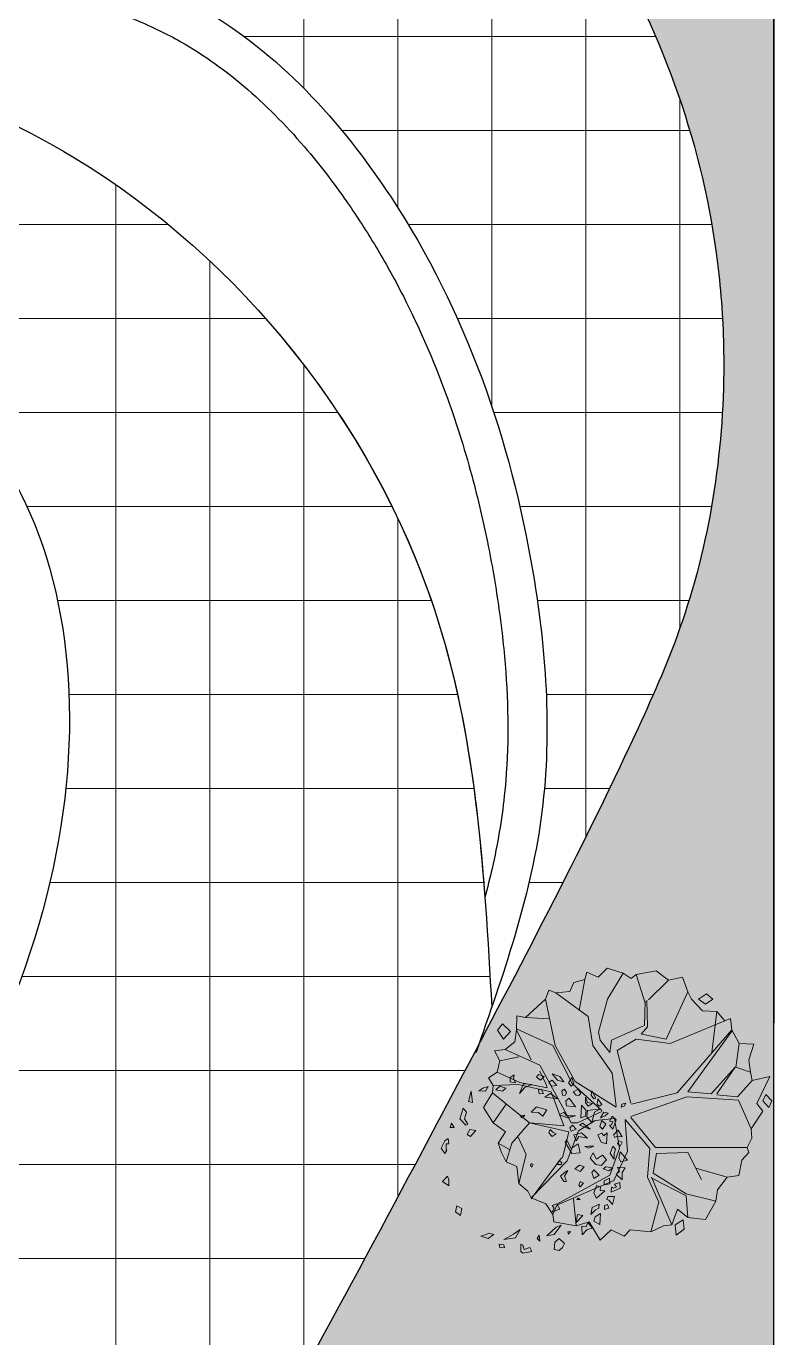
# Model space of a CAD drawing. Header units: inches. Extents: x -12 to 20935469, y -1604 to 24729220.
# Drawn here: x 20918584.3 to 20918679.7, y 24710458.7 to 24710626.2 of the extents above; entities that cross this region are included whole.
import ezdxf

# ---------------------------------------------------------------- set-up
doc = ezdxf.new("R2010")
doc.units = ezdxf.units.IN
doc.header["$LTSCALE"] = 0.03
doc.header["$MEASUREMENT"] = 0
doc.linetypes.add('ACAD_ISO08W100', pattern=[36, 24, -3, 6, -3])
for name, color, linetype, lineweight in [('green_.25', 82, 'Continuous', 0), ('Grid Line', 252, 'Continuous', 18), ('Hatch', 253, 'Continuous', 15), ('hatch-1', 253, 'Continuous', 5), ('ILLUSTR-TREE', 74, 'Continuous', 0), ('Main Wall', 7, 'Continuous', 30), ('wind.', 150, 'Continuous', 20)]:
    doc.layers.add(name, color=color, linetype=linetype, lineweight=lineweight)
doc.styles.add('ATTR', font='romans.shx', dxfattribs={"width": 0.8, "height": 0.7})

# ---------------------------------------------------------------- blocks, each defined once
blk = doc.blocks.new('fff')
at = {"layer": 'Grid Line', "color": 252, "linetype": 'ACAD_ISO08W100', "lineweight": 9, "ltscale": 80, "true_color": 0x939598}
blk.add_line((20832773.78, 24723521.1), (20832773.78, 24724698.78), dxfattribs=at)
blk = doc.blocks.new('GRN1')
at = {"layer": 'ILLUSTR-TREE', "true_color": 0x30441d}
h = blk.add_hatch(color=89, dxfattribs=at)
h.paths.add_polyline_path([(0.2571, -0.0526), (0.2603, -0.0695), (0.2735, -0.0695), (0.2817, -0.0569), (0.2702, -0.059)])
h.paths.add_polyline_path([(0.2406, -0.0821), (0.2308, -0.0927), (0.2357, -0.1137), (0.2472, -0.1011)])
h.paths.add_polyline_path([(0.1897, 0.2148), (0.1848, 0.2064), (0.1914, 0.2), (0.2078, 0.2021)])
h.paths.add_polyline_path([(0.193, 0.1853), (0.1848, 0.1727), (0.1963, 0.1642), (0.2127, 0.1642), (0.1963, 0.1706)])
h.paths.add_polyline_path([(0.1864, 0.1053), (0.2012, 0.1032), (0.2094, 0.1137), (0.1831, 0.1327)])
h.paths.add_polyline_path([(0.2603, 0.0969), (0.2653, 0.0779), (0.285, 0.0611), (0.2768, 0.0842)])
h.paths.add_polyline_path([(0.2078, 0.08), (0.2242, 0.0547), (0.2127, 0.0379), (0.2111, 0.0547)])
h.paths.add_polyline_path([(0.2521, -0.0021), (0.2538, -0.0274), (0.2242, -0.04), (0.2423, -0.0232)])
h.paths.add_polyline_path([(0.2653, 0.0253), (0.2751, 0.0126), (0.2833, 0.019), (0.2768, 0.0358)])
h.paths.add_polyline_path([(0.2373, 0.0274), (0.2357, 0.019), (0.2226, 0.0211), (0.2242, 0.0337)])
h.paths.add_polyline_path([(0.2488, 0.0758), (0.2472, 0.059), (0.2587, 0.0505), (0.2653, 0.0611)])
h.paths.add_polyline_path([(0.2094, 0.1958), (0.2078, 0.1895), (0.2193, 0.1811), (0.2324, 0.1832)])
h.paths.add_polyline_path([(0.2291, 0.1263), (0.2193, 0.1348), (0.2176, 0.1432), (0.2242, 0.1495), (0.2373, 0.1411)])
h.paths.add_polyline_path([(0.2373, 0.099), (0.2275, 0.1053), (0.2176, 0.1011), (0.2193, 0.0927), (0.2324, 0.0905)])
h.paths.add_polyline_path([(0.2538, 0.1284), (0.2472, 0.12), (0.2571, 0.1116), (0.2735, 0.1221)])
h.paths.add_polyline_path([(0.1963, -0.1853), (0.1996, -0.1979), (0.2308, -0.1895)])
h.paths.add_polyline_path([(0.2456, -0.1369), (0.2308, -0.1453), (0.2324, -0.1663), (0.2406, -0.1537)])
h.paths.add_polyline_path([(0.0402, 0.1474), (0.0386, 0.1221), (0.0731, 0.1011), (0.0813, 0.1053), (0.0534, 0.12), (0.0682, 0.1411)])
h.paths.add_polyline_path([(0.0731, 0.278), (0.0616, 0.2716), (0.0698, 0.2632), (0.078, 0.2674)])
h.paths.add_polyline_path([(-0.2275, -0.0884), (-0.2226, -0.0526), (-0.1963, -0.0379), (-0.2111, -0.059)])
h.paths.add_polyline_path([(0.0205, 0.2527), (0.0386, 0.24), (0.0616, 0.2485), (0.0517, 0.2569), (0.0386, 0.2527)])
h.paths.add_polyline_path([(-0.2406, 0.099), (-0.2242, 0.0821), (-0.2357, 0.0695), (-0.2587, 0.0674), (-0.262, 0.0821), (-0.2521, 0.0927)])
h.paths.add_polyline_path([(-0.2324, 0.0232), (-0.2242, 0.0147), (-0.2143, 0.0211)])
h.paths.add_polyline_path([(-0.1307, 0.2358), (-0.1344, 0.2232), (-0.1226, 0.2231), (-0.1198, 0.2319)])
h.paths.add_polyline_path([(-0.1039, 0.2299), (-0.106, 0.2367), (-0.1191, 0.2474), (-0.0951, 0.2536), (-0.0951, 0.2327)])
h.paths.add_polyline_path([(-0.0555, 0.2396), (-0.0585, 0.2217), (-0.0467, 0.2215), (-0.0384, 0.2388)])
h.paths.add_polyline_path([(-0.0771, 0.224), (-0.1, 0.1981), (-0.0846, 0.1897), (-0.0609, 0.1985), (-0.0663, 0.2109), (-0.0766, 0.2096)])
h.paths.add_polyline_path([(-0.216, 0.0442), (-0.2127, 0.0674), (-0.1831, 0.0884), (-0.1897, 0.0737)])
h.paths.add_polyline_path([(-0.1421, 0.0611), (-0.1339, 0.0842), (-0.1174, 0.0758), (-0.1224, 0.0611), (-0.1306, 0.0674)])
h.paths.add_polyline_path([(-0.1812, 0.2081), (-0.1707, 0.1899), (-0.1581, 0.1935), (-0.1472, 0.2104)])
h.paths.add_polyline_path([(-0.2132, 0.1534), (-0.187, 0.1527), (-0.1886, 0.166), (-0.1749, 0.1708), (-0.1924, 0.186), (-0.1969, 0.1696)])
h.paths.add_polyline_path([(-0.15, 0.1808), (-0.1283, 0.1846), (-0.118, 0.2068), (-0.1309, 0.2058), (-0.1372, 0.1936)])
h.paths.add_polyline_path([(-0.1536, 0.1558), (-0.1749, 0.1348), (-0.1503, 0.139)])
h.paths.add_polyline_path([(-0.1043, 0.1474), (-0.1043, 0.1369), (-0.0994, 0.1411)])
h.paths.add_polyline_path([(-0.2028, 0.1179), (-0.2111, 0.1116), (-0.2045, 0.1095)])
h.paths.add_polyline_path([(-0.0205, 0.099), (-0.032, 0.0863), (-0.0485, 0.0969), (-0.0485, 0.1053), (-0.032, 0.099), (-0.014, 0.1095)])
h.paths.add_polyline_path([(0.0189, 0.2295), (0.0008, 0.2127), (0.0041, 0.1958), (0.0238, 0.179), (0.0402, 0.1874), (0.0205, 0.1979), (0.0337, 0.2169)])
h.paths.add_polyline_path([(-0.0287, 0.2064), (-0.0386, 0.1895), (-0.0205, 0.1832), (-0.0123, 0.1895)])
h.paths.add_polyline_path([(-0.0534, 0.1579), (-0.0649, 0.1474), (-0.06, 0.1432), (-0.0485, 0.1474)])
h.paths.add_polyline_path([(0.0178, 0.294), (0.0123, 0.2737), (0.0238, 0.2674), (0.0435, 0.2716)])
h.paths.add_polyline_path([(-0.0435, 0.278), (-0.0255, 0.259), (-0.0172, 0.2695), (-0.0041, 0.2632), (-0.0057, 0.2864), (-0.0205, 0.278)])
h.paths.add_polyline_path([(-0.0808, 0.244), (-0.0685, 0.2712), (-0.0515, 0.2704), (-0.056, 0.254), (-0.0646, 0.2603), (-0.0686, 0.2503), (-0.0653, 0.2447)])
h.paths.add_polyline_path([(0.0041, 0.0021), (-0.0041, -0.0021), (0.0008, -0.0063), (0.0074, -0.0042)])
h.paths.add_polyline_path([(0.0041, 0.0884), (0.0107, 0.0905), (0.0156, 0.0821), (0.0041, 0.0779)])
h.paths.add_polyline_path([(-0.0025, 0.16), (-0.0172, 0.1474), (-0.009, 0.1306), (0.0025, 0.1453)])
h.paths.add_polyline_path([(-0.0057, 0.2485), (-0.0156, 0.2358), (-0.009, 0.219), (-0.0025, 0.2274)])
h.paths.add_polyline_path([(0.0616, 0.1895), (0.055, 0.1748), (0.06, 0.1621), (0.0616, 0.1748)])
h.paths.add_polyline_path([(0.1634, 0.2337), (0.1552, 0.2253), (0.1486, 0.2106), (0.1667, 0.2211)])
h.paths.add_polyline_path([(0.1552, 0.1327), (0.1486, 0.1095), (0.1585, 0.0821), (0.1667, 0.0969), (0.1552, 0.1053)])
h.paths.add_polyline_path([(0.0994, 0.0737), (0.0912, 0.0611), (0.1027, 0.0505), (0.1125, 0.0547), (0.1043, 0.0632)])
h.paths.add_polyline_path([(0.1569, -0.0232), (0.1486, -0.0316), (0.1552, -0.0379)])
h.paths.add_polyline_path([(0.1536, 0.0316), (0.1651, 0.019), (0.1667, -0.0042), (0.1831, 0.0126), (0.1733, 0.0442)])
h.paths.add_polyline_path([(0.1027, 0.2316), (0.0682, 0.2295), (0.0731, 0.2127), (0.0961, 0.2021), (0.101, 0.2148), (0.0928, 0.2211)])
h.paths.add_polyline_path([(0.1289, 0.2274), (0.1142, 0.2169), (0.1224, 0.2085), (0.1404, 0.2148)])
h.paths.add_polyline_path([(0.0862, 0.1706), (0.0912, 0.1432), (0.078, 0.1348), (0.0961, 0.1284), (0.1027, 0.1516)])
h.paths.add_polyline_path([(0.1339, 0.1832), (0.1667, 0.1916), (0.1766, 0.2106), (0.1716, 0.1706), (0.1519, 0.1685)])
h.paths.add_polyline_path([(0.1257, 0.1453), (0.1142, 0.179), (0.1322, 0.1558)])
h.paths.add_polyline_path([(0.1536, 0.1642), (0.1486, 0.1495), (0.1881, 0.1516), (0.1716, 0.1663)])
h.paths.add_polyline_path([(0.1142, 0.1348), (0.1076, 0.12), (0.1174, 0.1158), (0.1257, 0.1242)])
h.paths.add_polyline_path([(0.0879, 0.2548), (0.0912, 0.2611), (0.0895, 0.278), (0.1109, 0.2653), (0.0961, 0.2506)])
h.paths.add_polyline_path([(0.1142, 0.2485), (0.1421, 0.259), (0.1536, 0.2464), (0.1388, 0.2379), (0.1371, 0.2485), (0.1273, 0.2443), (0.1257, 0.2379)])
h.paths.add_polyline_path([(-0.2521, -0.0084), (-0.2653, -0.0021), (-0.2702, -0.0295), (-0.2653, -0.0358), (-0.2423, -0.0358), (-0.2456, -0.0295), (-0.2587, -0.0253)])
h.paths.add_polyline_path([(-0.2538, -0.0863), (-0.2439, -0.0884), (-0.2423, -0.1032), (-0.2521, -0.1011)])
h.paths.add_polyline_path([(0.055, -0.2822), (0.0386, -0.2716), (0.0485, -0.2653), (0.0517, -0.2674), (0.0682, -0.2674), (0.0682, -0.259), (0.0846, -0.2611), (0.078, -0.2716)])
h.paths.add_polyline_path([(-0.1322, -0.219), (-0.1536, -0.2232), (-0.1421, -0.2379), (-0.124, -0.2337)])
h.paths.add_polyline_path([(-0.2176, -0.16), (-0.2242, -0.1369), (-0.2127, -0.12), (-0.2078, -0.1348), (-0.2127, -0.1432)])
h.paths.add_polyline_path([(-0.0485, -0.278), (-0.0616, -0.259), (-0.0435, -0.259), (-0.032, -0.2632)])
h.paths.add_polyline_path([(0.1289, -0.2), (0.1257, -0.2064), (0.1454, -0.2253), (0.1782, -0.2148), (0.1667, -0.2043), (0.1454, -0.2106)])
h.paths.add_polyline_path([(0.1191, -0.2548), (0.1322, -0.2506), (0.1191, -0.2422)])
h.paths.add_polyline_path([(0.1092, -0.1748), (0.0912, -0.1916), (0.0977, -0.2021), (0.1125, -0.1937)])
at = {"layer": 'ILLUSTR-TREE', "color": 89, "true_color": 0x30441d}
for p, q in [((-0.0057, 0.2864), (-0.0205, 0.278)), ((-0.0041, 0.2632), (-0.0057, 0.2864)), ((0.0178, 0.294), (0.0123, 0.2737)), ((0.0435, 0.2716), (0.0178, 0.294)), ((-0.1191, 0.2474), (-0.0951, 0.2536)), ((-0.106, 0.2367), (-0.1191, 0.2474)), ((-0.0951, 0.2536), (-0.0951, 0.2327)), ((-0.0808, 0.244), (-0.0685, 0.2712)), ((-0.0653, 0.2447), (-0.0808, 0.244)), ((-0.0646, 0.2603), (-0.0686, 0.2503)), ((-0.0686, 0.2503), (-0.0653, 0.2447)), ((-0.0685, 0.2712), (-0.0515, 0.2704)), ((-0.056, 0.254), (-0.0646, 0.2603)), ((-0.0515, 0.2704), (-0.056, 0.254)), ((-0.0205, 0.278), (-0.0435, 0.278)), ((-0.0435, 0.278), (-0.0255, 0.259)), ((-0.0255, 0.259), (-0.0172, 0.2695)), ((-0.0172, 0.2695), (-0.0041, 0.2632)), ((-0.0057, 0.2485), (-0.0156, 0.2358)), ((-0.0025, 0.2274), (-0.0057, 0.2485)), ((0.0123, 0.2737), (0.0238, 0.2674)), ((0.0386, 0.2527), (0.0205, 0.2527)), ((0.0205, 0.2527), (0.0386, 0.24)), ((0.0238, 0.2674), (0.0435, 0.2716)), ((0.0517, 0.2569), (0.0386, 0.2527)), ((0.0386, 0.24), (0.0616, 0.2485)), ((0.0616, 0.2485), (0.0517, 0.2569)), ((0.0731, 0.278), (0.0616, 0.2716)), ((0.0616, 0.2716), (0.0698, 0.2632)), ((0.0698, 0.2632), (0.078, 0.2674)), ((0.078, 0.2674), (0.0731, 0.278)), ((0.0879, 0.2548), (0.0912, 0.2611)), ((0.0961, 0.2506), (0.0879, 0.2548)), ((0.0895, 0.278), (0.1109, 0.2653)), ((0.0912, 0.2611), (0.0895, 0.278)), ((0.1109, 0.2653), (0.0961, 0.2506)), ((0.1142, 0.2485), (0.1421, 0.259)), ((0.1257, 0.2379), (0.1142, 0.2485)), ((0.1273, 0.2443), (0.1257, 0.2379)), ((0.1371, 0.2485), (0.1273, 0.2443)), ((0.1388, 0.2379), (0.1371, 0.2485)), ((0.1536, 0.2464), (0.1388, 0.2379)), ((0.1421, 0.259), (0.1536, 0.2464)), ((-0.1472, 0.2104), (-0.1812, 0.2081)), ((-0.1812, 0.2081), (-0.1707, 0.1899)), ((-0.1581, 0.1935), (-0.1472, 0.2104)), ((-0.1309, 0.2058), (-0.1372, 0.1936)), ((-0.1307, 0.2358), (-0.1344, 0.2232)), ((-0.1344, 0.2232), (-0.1226, 0.2231)), ((-0.118, 0.2068), (-0.1309, 0.2058)), ((-0.1198, 0.2319), (-0.1307, 0.2358)), ((-0.1283, 0.1846), (-0.118, 0.2068)), ((-0.1226, 0.2231), (-0.1198, 0.2319)), ((-0.1039, 0.2299), (-0.106, 0.2367)), ((-0.0951, 0.2327), (-0.1039, 0.2299)), ((-0.0771, 0.224), (-0.1, 0.1981)), ((-0.0766, 0.2096), (-0.0771, 0.224)), ((-0.0663, 0.2109), (-0.0766, 0.2096)), ((-0.0609, 0.1985), (-0.0663, 0.2109)), ((-0.0555, 0.2396), (-0.0585, 0.2217)), ((-0.0585, 0.2217), (-0.0467, 0.2215)), ((-0.0384, 0.2388), (-0.0555, 0.2396)), ((-0.0467, 0.2215), (-0.0384, 0.2388)), ((-0.0287, 0.2064), (-0.0386, 0.1895)), ((-0.0123, 0.1895), (-0.0287, 0.2064)), ((-0.0156, 0.2358), (-0.009, 0.219)), ((-0.009, 0.219), (-0.0025, 0.2274)), ((0.0189, 0.2295), (0.0008, 0.2127)), ((0.0008, 0.2127), (0.0041, 0.1958)), ((0.0337, 0.2169), (0.0189, 0.2295)), ((0.0205, 0.1979), (0.0337, 0.2169)), ((0.1027, 0.2316), (0.0682, 0.2295)), ((0.0682, 0.2295), (0.0731, 0.2127)), ((0.0731, 0.2127), (0.0961, 0.2021)), ((0.0928, 0.2211), (0.1027, 0.2316)), ((0.101, 0.2148), (0.0928, 0.2211)), ((0.0961, 0.2021), (0.101, 0.2148)), ((0.1289, 0.2274), (0.1142, 0.2169)), ((0.1142, 0.2169), (0.1224, 0.2085)), ((0.1224, 0.2085), (0.1404, 0.2148)), ((0.1404, 0.2148), (0.1289, 0.2274)), ((0.1552, 0.2253), (0.1486, 0.2106)), ((0.1486, 0.2106), (0.1667, 0.2211)), ((0.1634, 0.2337), (0.1552, 0.2253)), ((0.1667, 0.2211), (0.1634, 0.2337)), ((0.1667, 0.1916), (0.1766, 0.2106)), ((0.1766, 0.2106), (0.1716, 0.1706)), ((0.1897, 0.2148), (0.1848, 0.2064)), ((0.1848, 0.2064), (0.1914, 0.2)), ((0.2078, 0.2021), (0.1897, 0.2148)), ((-0.1969, 0.1696), (-0.2132, 0.1534)), ((-0.1924, 0.186), (-0.1969, 0.1696)), ((-0.1749, 0.1708), (-0.1924, 0.186)), ((-0.1886, 0.166), (-0.1749, 0.1708)), ((-0.187, 0.1527), (-0.1886, 0.166)), ((-0.1707, 0.1899), (-0.1581, 0.1935)), ((-0.1372, 0.1936), (-0.15, 0.1808)), ((-0.15, 0.1808), (-0.1283, 0.1846)), ((-0.1, 0.1981), (-0.0846, 0.1897)), ((-0.0846, 0.1897), (-0.0609, 0.1985)), ((-0.0386, 0.1895), (-0.0205, 0.1832)), ((-0.0205, 0.1832), (-0.0123, 0.1895)), ((0.0041, 0.1958), (0.0238, 0.179)), ((0.0402, 0.1874), (0.0205, 0.1979)), ((0.0238, 0.179), (0.0402, 0.1874)), ((0.0616, 0.1895), (0.055, 0.1748)), ((0.055, 0.1748), (0.06, 0.1621)), ((0.06, 0.1621), (0.0616, 0.1748)), ((0.0616, 0.1748), (0.0616, 0.1895)), ((0.1027, 0.1516), (0.0862, 0.1706)), ((0.0862, 0.1706), (0.0912, 0.1432)), ((0.1142, 0.179), (0.1322, 0.1558)), ((0.1257, 0.1453), (0.1142, 0.179)), ((0.1339, 0.1832), (0.1667, 0.1916)), ((0.1519, 0.1685), (0.1339, 0.1832)), ((0.1536, 0.1642), (0.1486, 0.1495)), ((0.1716, 0.1706), (0.1519, 0.1685)), ((0.1716, 0.1663), (0.1536, 0.1642)), ((0.1881, 0.1516), (0.1716, 0.1663)), ((0.193, 0.1853), (0.1848, 0.1727)), ((0.1848, 0.1727), (0.1963, 0.1642)), ((0.1914, 0.2), (0.2078, 0.2021)), ((0.1963, 0.1706), (0.193, 0.1853)), ((0.2127, 0.1642), (0.1963, 0.1706)), ((0.1963, 0.1642), (0.2127, 0.1642)), ((0.2094, 0.1958), (0.2078, 0.1895)), ((0.2078, 0.1895), (0.2193, 0.1811)), ((0.2324, 0.1832), (0.2094, 0.1958)), ((0.2193, 0.1811), (0.2324, 0.1832)), ((-0.2132, 0.1534), (-0.187, 0.1527)), ((-0.1536, 0.1558), (-0.1749, 0.1348)), ((-0.1749, 0.1348), (-0.1503, 0.139)), ((-0.1503, 0.139), (-0.1536, 0.1558)), ((-0.0994, 0.1411), (-0.1043, 0.1474)), ((-0.1043, 0.1474), (-0.1043, 0.1369)), ((-0.1043, 0.1369), (-0.0994, 0.1411)), ((-0.0534, 0.1579), (-0.0649, 0.1474)), ((-0.0649, 0.1474), (-0.06, 0.1432)), ((-0.06, 0.1432), (-0.0485, 0.1474)), ((-0.0485, 0.1474), (-0.0534, 0.1579)), ((-0.0025, 0.16), (-0.0172, 0.1474)), ((-0.0172, 0.1474), (-0.009, 0.1306)), ((-0.009, 0.1306), (0.0025, 0.1453)), ((0.0025, 0.1453), (-0.0025, 0.16)), ((0.0402, 0.1474), (0.0386, 0.1221)), ((0.0386, 0.1221), (0.0731, 0.1011)), ((0.0682, 0.1411), (0.0402, 0.1474)), ((0.0534, 0.12), (0.0682, 0.1411)), ((0.0912, 0.1432), (0.078, 0.1348)), ((0.078, 0.1348), (0.0961, 0.1284)), ((0.0961, 0.1284), (0.1027, 0.1516)), ((0.1142, 0.1348), (0.1076, 0.12)), ((0.1257, 0.1242), (0.1142, 0.1348)), ((0.1174, 0.1158), (0.1257, 0.1242)), ((0.1322, 0.1558), (0.1257, 0.1453)), ((0.1486, 0.1495), (0.1881, 0.1516)), ((0.1552, 0.1327), (0.1486, 0.1095)), ((0.1552, 0.1053), (0.1552, 0.1327)), ((0.2094, 0.1137), (0.1831, 0.1327)), ((0.1831, 0.1327), (0.1864, 0.1053)), ((0.2176, 0.1432), (0.2242, 0.1495)), ((0.2193, 0.1348), (0.2176, 0.1432)), ((0.2291, 0.1263), (0.2193, 0.1348)), ((0.2242, 0.1495), (0.2373, 0.1411)), ((0.2373, 0.1411), (0.2291, 0.1263)), ((0.2538, 0.1284), (0.2472, 0.12)), ((0.2735, 0.1221), (0.2538, 0.1284)), ((0.2571, 0.1116), (0.2735, 0.1221)), ((-0.262, 0.0821), (-0.2521, 0.0927)), ((-0.2587, 0.0674), (-0.262, 0.0821)), ((-0.2521, 0.0927), (-0.2406, 0.099)), ((-0.2406, 0.099), (-0.2242, 0.0821)), ((-0.2242, 0.0821), (-0.2357, 0.0695)), ((-0.2127, 0.0674), (-0.1831, 0.0884)), ((-0.2028, 0.1179), (-0.2111, 0.1116)), ((-0.2111, 0.1116), (-0.2045, 0.1095)), ((-0.2045, 0.1095), (-0.2028, 0.1179)), ((-0.1831, 0.0884), (-0.1897, 0.0737)), ((-0.1421, 0.0611), (-0.1339, 0.0842)), ((-0.1339, 0.0842), (-0.1174, 0.0758)), ((-0.0485, 0.1053), (-0.032, 0.099)), ((-0.0485, 0.0969), (-0.0485, 0.1053)), ((-0.032, 0.0863), (-0.0485, 0.0969)), ((-0.032, 0.099), (-0.014, 0.1095)), ((-0.0205, 0.099), (-0.032, 0.0863)), ((-0.014, 0.1095), (-0.0205, 0.099)), ((0.0041, 0.0884), (0.0107, 0.0905)), ((0.0041, 0.0779), (0.0041, 0.0884)), ((0.0156, 0.0821), (0.0041, 0.0779)), ((0.0107, 0.0905), (0.0156, 0.0821)), ((0.0813, 0.1053), (0.0534, 0.12)), ((0.0731, 0.1011), (0.0813, 0.1053)), ((0.1076, 0.12), (0.1174, 0.1158)), ((0.1486, 0.1095), (0.1585, 0.0821)), ((0.1667, 0.0969), (0.1552, 0.1053)), ((0.1585, 0.0821), (0.1667, 0.0969)), ((0.1864, 0.1053), (0.2012, 0.1032)), ((0.2012, 0.1032), (0.2094, 0.1137)), ((0.2275, 0.1053), (0.2176, 0.1011)), ((0.2176, 0.1011), (0.2193, 0.0927)), ((0.2193, 0.0927), (0.2324, 0.0905)), ((0.2373, 0.099), (0.2275, 0.1053)), ((0.2324, 0.0905), (0.2373, 0.099)), ((0.2472, 0.12), (0.2571, 0.1116)), ((0.2768, 0.0842), (0.2603, 0.0969)), ((0.2603, 0.0969), (0.2653, 0.0779)), ((0.285, 0.0611), (0.2768, 0.0842)), ((-0.2357, 0.0695), (-0.2587, 0.0674)), ((-0.1897, 0.0737), (-0.216, 0.0442)), ((-0.216, 0.0442), (-0.2127, 0.0674)), ((-0.1306, 0.0674), (-0.1421, 0.0611)), ((-0.1224, 0.0611), (-0.1306, 0.0674)), ((-0.1174, 0.0758), (-0.1224, 0.0611)), ((0.0994, 0.0737), (0.0912, 0.0611)), ((0.0912, 0.0611), (0.1027, 0.0505)), ((0.1043, 0.0632), (0.0994, 0.0737)), ((0.1027, 0.0505), (0.1125, 0.0547)), ((0.1125, 0.0547), (0.1043, 0.0632)), ((0.1733, 0.0442), (0.1536, 0.0316)), ((0.1831, 0.0126), (0.1733, 0.0442)), ((0.2111, 0.0547), (0.2078, 0.08)), ((0.2078, 0.08), (0.2242, 0.0547)), ((0.2127, 0.0379), (0.2111, 0.0547)), ((0.2242, 0.0547), (0.2127, 0.0379)), ((0.2488, 0.0758), (0.2472, 0.059)), ((0.2472, 0.059), (0.2587, 0.0505)), ((0.2653, 0.0611), (0.2488, 0.0758)), ((0.2587, 0.0505), (0.2653, 0.0611)), ((0.2653, 0.0779), (0.285, 0.0611)), ((-0.2143, 0.0211), (-0.2324, 0.0232)), ((-0.2324, 0.0232), (-0.2242, 0.0147)), ((-0.2242, 0.0147), (-0.2143, 0.0211)), ((0.0041, 0.0021), (-0.0041, -0.0021)), ((0.0074, -0.0042), (0.0041, 0.0021)), ((0.1536, 0.0316), (0.1651, 0.019)), ((0.1651, 0.019), (0.1667, -0.0042)), ((0.1667, -0.0042), (0.1831, 0.0126)), ((0.2226, 0.0211), (0.2242, 0.0337)), ((0.2357, 0.019), (0.2226, 0.0211)), ((0.2242, 0.0337), (0.2373, 0.0274)), ((0.2373, 0.0274), (0.2357, 0.019)), ((0.2768, 0.0358), (0.2653, 0.0253)), ((0.2653, 0.0253), (0.2751, 0.0126)), ((0.2751, 0.0126), (0.2833, 0.019)), ((0.2833, 0.019), (0.2768, 0.0358)), ((-0.2653, -0.0021), (-0.2702, -0.0295)), ((-0.2702, -0.0295), (-0.2653, -0.0358)), ((-0.2521, -0.0084), (-0.2653, -0.0021)), ((-0.2653, -0.0358), (-0.2423, -0.0358)), ((-0.2587, -0.0253), (-0.2521, -0.0084)), ((-0.2456, -0.0295), (-0.2587, -0.0253)), ((-0.2423, -0.0358), (-0.2456, -0.0295)), ((-0.2226, -0.0526), (-0.1963, -0.0379)), ((-0.1963, -0.0379), (-0.2111, -0.059)), ((-0.0041, -0.0021), (0.0008, -0.0063)), ((0.0008, -0.0063), (0.0074, -0.0042)), ((0.1569, -0.0232), (0.1486, -0.0316)), ((0.1486, -0.0316), (0.1552, -0.0379)), ((0.1552, -0.0379), (0.1569, -0.0232)), ((0.2242, -0.04), (0.2423, -0.0232)), ((0.2538, -0.0274), (0.2242, -0.04)), ((0.2423, -0.0232), (0.2521, -0.0021)), ((0.2521, -0.0021), (0.2538, -0.0274)), ((-0.2275, -0.0884), (-0.2226, -0.0526)), ((-0.2111, -0.059), (-0.2275, -0.0884)), ((0.2702, -0.059), (0.2571, -0.0526)), ((0.2571, -0.0526), (0.2603, -0.0695)), ((0.2603, -0.0695), (0.2735, -0.0695)), ((0.2817, -0.0569), (0.2702, -0.059)), ((0.2735, -0.0695), (0.2817, -0.0569)), ((-0.2521, -0.1011), (-0.2538, -0.0863)), ((-0.2538, -0.0863), (-0.2439, -0.0884)), ((-0.2423, -0.1032), (-0.2521, -0.1011)), ((-0.2439, -0.0884), (-0.2423, -0.1032)), ((-0.2242, -0.1369), (-0.2127, -0.12)), ((-0.2127, -0.12), (-0.2078, -0.1348)), ((0.2406, -0.0821), (0.2308, -0.0927)), ((0.2308, -0.0927), (0.2357, -0.1137)), ((0.2357, -0.1137), (0.2472, -0.1011)), ((0.2472, -0.1011), (0.2406, -0.0821)), ((-0.2176, -0.16), (-0.2242, -0.1369)), ((-0.2127, -0.1432), (-0.2176, -0.16)), ((-0.2078, -0.1348), (-0.2127, -0.1432)), ((0.2456, -0.1369), (0.2308, -0.1453)), ((0.2308, -0.1453), (0.2324, -0.1663)), ((0.2324, -0.1663), (0.2406, -0.1537)), ((0.2406, -0.1537), (0.2456, -0.1369)), ((0.1092, -0.1748), (0.0912, -0.1916)), ((0.0912, -0.1916), (0.0977, -0.2021)), ((0.0977, -0.2021), (0.1125, -0.1937)), ((0.1125, -0.1937), (0.1092, -0.1748)), ((0.1289, -0.2), (0.1257, -0.2064)), ((0.1454, -0.2106), (0.1289, -0.2)), ((0.2308, -0.1895), (0.1963, -0.1853)), ((0.1963, -0.1853), (0.1996, -0.1979)), ((0.1996, -0.1979), (0.2308, -0.1895)), ((-0.1322, -0.219), (-0.1536, -0.2232)), ((-0.1536, -0.2232), (-0.1421, -0.2379)), ((-0.1421, -0.2379), (-0.124, -0.2337)), ((-0.124, -0.2337), (-0.1322, -0.219)), ((0.1191, -0.2422), (0.1191, -0.2548)), ((0.1322, -0.2506), (0.1191, -0.2422)), ((0.1257, -0.2064), (0.1454, -0.2253)), ((0.1667, -0.2043), (0.1454, -0.2106)), ((0.1454, -0.2253), (0.1782, -0.2148)), ((0.1782, -0.2148), (0.1667, -0.2043)), ((-0.0616, -0.259), (-0.0435, -0.259)), ((-0.0485, -0.278), (-0.0616, -0.259)), ((-0.032, -0.2632), (-0.0485, -0.278)), ((-0.0435, -0.259), (-0.032, -0.2632)), ((0.0386, -0.2716), (0.0485, -0.2653)), ((0.055, -0.2822), (0.0386, -0.2716)), ((0.0485, -0.2653), (0.0517, -0.2674)), ((0.0517, -0.2674), (0.0682, -0.2674)), ((0.078, -0.2716), (0.055, -0.2822)), ((0.0682, -0.259), (0.0846, -0.2611)), ((0.0682, -0.2674), (0.0682, -0.259)), ((0.0846, -0.2611), (0.078, -0.2716)), ((0.1191, -0.2548), (0.1322, -0.2506))]:
    blk.add_line(p, q, dxfattribs=at)
blk = doc.blocks.new('TREE_009')
at = {"layer": 'ILLUSTR-TREE'}
for p, q in [((-12174.22, 13910.26), (-12175.66, 13905.24)), ((-12166.65, 13906.74), (-12174.22, 13910.26)), ((-12160.46, 13912.91), (-12166.65, 13906.74)), ((-12149.34, 13909.54), (-12160.46, 13912.91)), ((-12126.77, 13911.14), (-12140.45, 13908.76)), ((-12118.31, 13904.71), (-12126.77, 13911.14)), ((-12183.16, 13903.21), (-12185.91, 13897.04)), ((-12175.66, 13905.24), (-12183.16, 13903.21)), ((-12179.51, 13884.08), (-12175.66, 13905.24)), ((-12149.34, 13909.54), (-12160.26, 13891.83)), ((-12143.96, 13905.85), (-12149.34, 13909.54)), ((-12140.45, 13908.76), (-12143.96, 13905.85)), ((-12140.45, 13908.76), (-12134.4, 13889.01)), ((-12132.06, 13891.31), (-12118.31, 13904.71)), ((-12108.88, 13906.74), (-12118.31, 13904.71)), ((-12105.24, 13896.77), (-12108.88, 13906.74)), ((-12200.35, 13897.92), (-12202.62, 13891.83)), ((-12195.47, 13896.07), (-12200.35, 13897.92)), ((-12185.91, 13897.04), (-12195.47, 13896.07)), ((-12195.47, 13896.07), (-12173.46, 13879.85)), ((-12120.09, 13864.33), (-12105.24, 13896.77)), ((-12102.7, 13891.75), (-12105.24, 13896.77)), ((-12097.95, 13891.83), (-12092.45, 13895.36)), ((-12092.45, 13895.36), (-12088.05, 13891.83)), ((-12202.62, 13891.83), (-12216.38, 13879.14)), ((-12196.02, 13860.09), (-12202.62, 13891.83)), ((-12160.26, 13891.83), (-12166.31, 13869.26)), ((-12134.95, 13873.5), (-12134.4, 13890.42)), ((-12133.3, 13891.13), (-12132.75, 13872.79)), ((-12095.13, 13883.81), (-12102.7, 13891.75)), ((-12093, 13888.31), (-12097.95, 13891.83)), ((-12085.43, 13883.37), (-12095.13, 13883.81)), ((-12088.05, 13891.83), (-12093, 13888.31)), ((-12085.43, 13883.37), (-12088.74, 13855.16)), ((-12079.93, 13877.02), (-12085.43, 13883.37)), ((-12231.99, 13875), (-12235.43, 13870.59)), ((-12226.48, 13869.71), (-12231.99, 13875)), ((-12222.36, 13880.28), (-12222.43, 13870.68)), ((-12216.38, 13879.14), (-12222.36, 13880.28)), ((-12199.87, 13878.43), (-12216.38, 13879.14)), ((-12173.46, 13879.85), (-12170.16, 13860.09)), ((-12117.34, 13861.51), (-12079.93, 13877.02)), ((-12075.87, 13878.52), (-12079.93, 13877.02)), ((-12074.98, 13870.68), (-12075.87, 13878.52)), ((-12235.43, 13870.59), (-12231.3, 13864.41)), ((-12231.3, 13864.41), (-12226.48, 13869.71)), ((-12222.43, 13870.68), (-12223.73, 13862.65)), ((-12197.67, 13860.09), (-12222.43, 13871.38)), ((-12222.43, 13870.68), (-12212.52, 13850.22)), ((-12166.31, 13869.26), (-12165.21, 13863.62)), ((-12157.51, 13863.62), (-12135.5, 13873.5)), ((-12132.75, 13872.79), (-12137.15, 13867.85)), ((-12136.6, 13867.85), (-12120.09, 13864.33)), ((-12112.39, 13827.65), (-12074.98, 13870.68)), ((-12074.98, 13869.97), (-12105.24, 13828.35)), ((-12070.03, 13861.51), (-12074.98, 13870.68)), ((-12230.13, 13857.27), (-12237.49, 13856.48)), ((-12237.49, 13856.48), (-12233.98, 13849.52)), ((-12223.73, 13862.65), (-12230.13, 13857.27)), ((-12206.47, 13846.69), (-12230.13, 13857.27)), ((-12184.47, 13834), (-12197.67, 13860.09)), ((-12182.26, 13835.41), (-12196.02, 13860.09)), ((-12170.16, 13860.09), (-12156.96, 13841.05)), ((-12165.21, 13863.62), (-12158.61, 13855.16)), ((-12158.61, 13855.16), (-12157.51, 13863.62)), ((-12153.66, 13856.57), (-12140.45, 13864.33)), ((-12144.3, 13820.6), (-12153.66, 13856.57)), ((-12140.45, 13864.33), (-12117.34, 13861.51)), ((-12072.23, 13845.28), (-12070.03, 13861.51)), ((-12060.06, 13860.89), (-12070.03, 13861.51)), ((-12063.49, 13850.31), (-12060.06, 13860.89)), ((-12233.98, 13849.52), (-12235.63, 13841.76)), ((-12220.78, 13852.34), (-12233.98, 13849.52)), ((-12062.33, 13841.76), (-12063.49, 13850.31)), ((-12235.63, 13841.76), (-12241.62, 13837.97)), ((-12235.63, 13841.76), (-12220.23, 13834.7)), ((-12185.02, 13807.2), (-12206.47, 13846.69)), ((-12202.07, 13833.29), (-12206.47, 13842.46)), ((-12156.96, 13841.05), (-12154.21, 13818.48)), ((-12089.29, 13826.94), (-12072.78, 13845.28)), ((-12072.78, 13845.28), (-12085.43, 13826.94)), ((-12072.23, 13845.28), (-12062.33, 13841.76)), ((-12061.23, 13836.11), (-12062.33, 13841.76)), ((-12049.05, 13838.85), (-12061.23, 13836.11)), ((-12057.99, 13820.33), (-12049.05, 13838.85)), ((-12241.62, 13837.97), (-12238.38, 13832.59)), ((-12238.38, 13832.59), (-12238.93, 13827.65)), ((-12221.33, 13833.29), (-12238.38, 13832.59)), ((-12198.77, 13828.35), (-12221.33, 13833.29)), ((-12220.23, 13834.7), (-12201.52, 13831.18)), ((-12201.52, 13831.18), (-12202.07, 13833.29)), ((-12164.11, 13815.66), (-12184.47, 13834)), ((-12154.21, 13817.78), (-12182.26, 13835.41)), ((-12071.13, 13824.83), (-12061.23, 13836.11)), ((-12238.93, 13827.65), (-12245.05, 13817.69)), ((-12213.63, 13807.2), (-12238.93, 13827.65)), ((-12189.97, 13805.08), (-12198.77, 13828.35)), ((-12147.6, 13820.6), (-12150.36, 13819.89)), ((-12148.7, 13818.48), (-12147.6, 13820.6)), ((-12144.3, 13811.43), (-12105.79, 13824.83)), ((-12143.75, 13819.89), (-12112.39, 13827.65)), ((-12105.79, 13824.83), (-12070.58, 13822.71)), ((-12105.24, 13828.35), (-12089.29, 13826.94)), ((-12085.43, 13826.24), (-12071.13, 13824.83)), ((-12070.58, 13822.71), (-12061.78, 13802.96)), ((-12053.87, 13815.04), (-12057.99, 13820.33)), ((-12051.8, 13826.5), (-12053.87, 13822.1)), ((-12053.87, 13822.1), (-12049.74, 13817.69)), ((-12047.68, 13822.1), (-12051.8, 13826.5)), ((-12049.74, 13817.69), (-12047.68, 13822.1)), ((-12245.05, 13817.69), (-12238.38, 13807.2)), ((-12229.58, 13819.89), (-12238.38, 13807.2)), ((-12164.11, 13814.95), (-12180.61, 13807.2)), ((-12150.36, 13819.89), (-12150.9, 13817.78)), ((-12150.9, 13817.78), (-12148.7, 13818.48)), ((-12061.78, 13802.96), (-12053.87, 13815.04)), ((-12238.38, 13807.2), (-12229.92, 13800.94)), ((-12213.63, 13807.2), (-12225.73, 13793.09)), ((-12186.67, 13800.85), (-12213.63, 13807.2)), ((-12213.07, 13807.2), (-12189.97, 13805.08)), ((-12180.61, 13807.2), (-12185.02, 13807.2)), ((-12168.51, 13808.61), (-12180.06, 13801.55)), ((-12155.31, 13810.02), (-12168.51, 13808.61)), ((-12155.31, 13810.02), (-12152.01, 13789.56)), ((-12148.15, 13809.31), (-12131.1, 13789.56)), ((-12148.15, 13808.61), (-12146.5, 13787.45)), ((-12144.3, 13810.72), (-12127.25, 13790.27)), ((-12061.43, 13796.53), (-12061.78, 13802.96)), ((-12229.92, 13800.94), (-12235.08, 13793.09)), ((-12221.33, 13797.32), (-12215.83, 13785.33)), ((-12191.07, 13783.21), (-12186.67, 13800.85)), ((-12180.06, 13801.55), (-12187.77, 13781.1)), ((-12064.53, 13790.27), (-12061.43, 13796.53)), ((-12227.38, 13788.86), (-12235.08, 13793.09)), ((-12235.08, 13793.09), (-12232.68, 13786.83)), ((-12232.68, 13786.83), (-12229.58, 13780.39)), ((-12225.73, 13793.09), (-12229.58, 13780.39)), ((-12215.83, 13785.33), (-12220.78, 13765.58)), ((-12152.01, 13789.56), (-12158.61, 13771.22)), ((-12146.5, 13787.45), (-12155.86, 13767.7)), ((-12131.1, 13789.56), (-12132.75, 13769.81)), ((-12126.7, 13786.04), (-12128.9, 13772.63)), ((-12127.25, 13790.27), (-12064.53, 13790.27)), ((-12126.7, 13786.04), (-12105.24, 13786.74)), ((-12105.24, 13786.74), (-12095.89, 13768.4)), ((-12068.31, 13781.54), (-12063.49, 13786.83)), ((-12063.49, 13786.83), (-12064.53, 13790.27)), ((-12229.58, 13780.39), (-12222.36, 13777.13)), ((-12222.36, 13777.13), (-12220.78, 13765.58)), ((-12212.52, 13755), (-12191.62, 13783.21)), ((-12187.77, 13781.1), (-12212.52, 13755.71)), ((-12099.74, 13776.16), (-12078.28, 13769.81)), ((-12070.37, 13770.96), (-12068.31, 13781.54)), ((-12158.61, 13771.22), (-12194.92, 13751.47)), ((-12155.86, 13767.7), (-12194.92, 13750.77)), ((-12132.75, 13769.81), (-12125.05, 13752.89)), ((-12130, 13769.81), (-12116.24, 13737.37)), ((-12129.45, 13769.11), (-12106.34, 13757.12)), ((-12128.9, 13772.63), (-12106.34, 13758.53)), ((-12084.81, 13761.26), (-12078.28, 13769.81)), ((-12078.28, 13769.81), (-12070.37, 13770.96)), ((-12220.78, 13765.58), (-12214.79, 13760.38)), ((-12214.79, 13760.38), (-12212.52, 13755.71)), ((-12106.34, 13758.53), (-12085.98, 13753.59)), ((-12085.98, 13753.59), (-12084.81, 13761.26)), ((-12212.52, 13755.71), (-12202.42, 13751.56)), ((-12202.42, 13751.56), (-12197.67, 13744.42)), ((-12194.92, 13750.77), (-12197.67, 13744.42)), ((-12183.37, 13755), (-12181.71, 13736.66)), ((-12125.05, 13752.89), (-12130.55, 13732.43)), ((-12106.34, 13757.12), (-12105.24, 13742.31)), ((-12093.07, 13740.98), (-12085.98, 13753.59)), ((-12197.67, 13744.42), (-12196.91, 13739.22)), ((-12116.24, 13737.37), (-12112.32, 13748.04)), ((-12108.27, 13740.72), (-12113.77, 13737.19)), ((-12112.32, 13748.04), (-12105.24, 13742.31)), ((-12107.72, 13734.37), (-12108.27, 13740.72)), ((-12105.24, 13742.31), (-12093.07, 13740.98)), ((-12196.91, 13739.22), (-12181.71, 13736.66)), ((-12181.71, 13736.66), (-12172.84, 13739.22)), ((-12172.84, 13739.22), (-12165.28, 13726.88)), ((-12165.28, 13726.88), (-12157.71, 13733.93)), ((-12157.71, 13733.93), (-12148.77, 13729.52)), ((-12148.77, 13729.52), (-12144.65, 13733.93)), ((-12144.65, 13733.93), (-12130.55, 13732.43)), ((-12130.55, 13732.43), (-12121.95, 13736.57)), ((-12121.95, 13736.57), (-12116.24, 13737.37)), ((-12113.77, 13737.19), (-12113.22, 13730.14)), ((-12113.22, 13730.14), (-12107.72, 13734.37))]:
    blk.add_line(p, q, dxfattribs=at)
at = {"layer": 'ILLUSTR-TREE', "style": 'ATTR', "width": 0.8, "flags": 9}
blk.add_attdef('ESTCODE', (-12147.6, 13820.6), '', height=1.05, dxfattribs=at)

msp = doc.modelspace()

# ---------------------------------------------------------------- hatches: boundary and pattern name
at = {"layer": 'green_.25', "lineweight": 18}
h = msp.add_hatch(dxfattribs=at)
h.set_pattern_fill('AR-SAND', color=256, scale=5, angle=360)
h.set_pattern_definition([(37.5, (75054.893, 3429.13), (-0.3149667905, 9.634118845), [0, -7.6, 0, -8.5, 0, -8.125]), (7.5, (75054.893, 3429.13), (8.8488835263, 14.110730326), [0, -4.1, 0, -6.85, 0, -2.625]), (327.5, (75048.743, 3429.13), (15.5707093088, 0.0282952677), [0, -2.5, 0, -9, 0, -11.75]), (317.5, (75048.743, 3429.13), (15.030633023, 4.3883778247), [0, -1.25, 0, -5.9, 0, -6.75])])
edge = h.paths.add_edge_path()
edge.add_line((20918679.7, 24710722.84), (20918669.7, 24710723))
edge.add_line((20918669.7, 24710723), (20918669.7, 24710732.84))
edge.add_line((20918669.7, 24710732.84), (20918500.55, 24710732.84))
edge.add_spline(control_points=[(20918500.55, 24710732.84), (20918511.15, 24710722.84), (20918531.38, 24710703.75), (20918566.1, 24710688.02), (20918600.54, 24710685.21), (20918626.95, 24710671.73), (20918646.67, 24710654.13), (20918664.04, 24710630.35), (20918672.33, 24710605.39), (20918673.92, 24710575.51), (20918670.74, 24710555.09), (20918657.22, 24710524.91), (20918637.6, 24710487.72), (20918619.93, 24710454.51), (20918604.61, 24710427.81), (20918609.25, 24710410.89), (20918619.94, 24710391.54), (20918629.86, 24710383.23), (20918636.29, 24710377.85)], knot_values=[0.017867, 0.017867, 0.017867, 0.017867, 43.554295, 83.160196, 111.305698, 146.347364, 169.598441, 190.192176, 234.215213, 245.626706, 279.999401, 294.635057, 344.735937, 406.07088, 407.706442, 436.81212, 450.261859, 474.954763, 474.954763, 474.954763, 474.954763], degree=3, periodic=0)
edge.add_line((20918636.29, 24710377.85), (20918669.7, 24710377.85))
edge.add_line((20918669.7, 24710377.85), (20918669.7, 24710388.84))
edge.add_line((20918669.7, 24710388.84), (20918679.7, 24710388.84))
edge.add_line((20918679.7, 24710388.84), (20918679.7, 24710722.84))

# ---------------------------------------------------------------- linework, layer by layer
for p, q in [((20918679.7, 24710722.84), (20918679.7, 24710498.95)), ((20918679.7, 24710388.84), (20918679.7, 24710722.84))]:
    msp.add_line(p, q)
msp.add_ellipse((20918529.28, 24710515.62), major_axis=(37.29, 68.92), ratio=0.691431)
for points in [[(20918364.78, 24710733.34), (20918362.74, 24710715.52), (20918370.27, 24710680.91), (20918391.14, 24710648.38), (20918415, 24710630.17), (20918446.45, 24710619.37), (20918480.29, 24710619.69), (20918504.28, 24710628.34), (20918533.99, 24710637.72), (20918575.11, 24710637.77), (20918606.56, 24710628.49), (20918630.84, 24710604.35), (20918648.98, 24710556.32), (20918649.98, 24710524.91), (20918641.67, 24710495.11)], [(20918496.48, 24710624.95), (20918542.22, 24710624.95), (20918590.44, 24710609.37), (20918636.34, 24710551.84), (20918643.7, 24710500.94)]]:
    msp.add_spline(points, degree=3)
for points, knots in [([(20918500.54, 24710732.86), (20918511.14, 24710722.85), (20918531.38, 24710703.75), (20918566.1, 24710688.02), (20918600.54, 24710685.21), (20918626.95, 24710671.73), (20918646.67, 24710654.13), (20918664.04, 24710630.35), (20918672.33, 24710605.39), (20918673.92, 24710575.51), (20918670.74, 24710555.09), (20918657.22, 24710524.91), (20918637.6, 24710487.72), (20918619.93, 24710454.51), (20918604.61, 24710427.81), (20918609.25, 24710410.89), (20918619.94, 24710391.54), (20918629.86, 24710383.23), (20918636.29, 24710377.85)], [0, 0, 0, 0, 43.554295, 83.160196, 111.305698, 146.347364, 169.598441, 190.192176, 234.215213, 245.626706, 279.999401, 294.635057, 344.735937, 406.07088, 407.706442, 436.81212, 450.261859, 474.954763, 474.954763, 474.954763, 474.954763]), ([(20918511.05, 24710625.66), (20918511.17, 24710625.71), (20918511.3, 24710625.75), (20918514.79, 24710627.1), (20918518.16, 24710628.32), (20918524.44, 24710630.32), (20918527.35, 24710631.14), (20918531.93, 24710632.22), (20918533.59, 24710632.57), (20918536.92, 24710633.16), (20918538.6, 24710633.42), (20918543.67, 24710634.03), (20918547.09, 24710634.27), (20918553.66, 24710634.42), (20918556.81, 24710634.37), (20918562.49, 24710634.08), (20918565.01, 24710633.89), (20918569.54, 24710633.44), (20918571.54, 24710633.2), (20918575.11, 24710632.73), (20918576.68, 24710632.5), (20918579.79, 24710632.01), (20918581.33, 24710631.74), (20918585.91, 24710630.85), (20918588.89, 24710630.14), (20918594.04, 24710628.61), (20918596.24, 24710627.83), (20918600.31, 24710626.13), (20918602.19, 24710625.22), (20918607, 24710622.5), (20918609.85, 24710620.44), (20918615.26, 24710615.75), (20918617.81, 24710613.12), (20918622.07, 24710608.08), (20918623.84, 24710605.74), (20918626.78, 24710601.46), (20918628, 24710599.55), (20918630.3, 24710595.67), (20918631.39, 24710593.7), (20918634.46, 24710587.69), (20918636.25, 24710583.56), (20918639.07, 24710575.89), (20918640.18, 24710572.38), (20918641.95, 24710565.84), (20918642.66, 24710562.83), (20918643.79, 24710557.12), (20918644.25, 24710554.44), (20918645, 24710549.07), (20918645.29, 24710546.39), (20918645.87, 24710538.38), (20918645.86, 24710533.09), (20918645.14, 24710526.37), (20918644.93, 24710524.83), (20918644.4, 24710521.74), (20918644.09, 24710520.2), (20918643.46, 24710517.42), (20918643.15, 24710516.19), (20918642.82, 24710514.96)], [219.914893, 219.914893, 219.914893, 219.914893, 220.324097, 220.324097, 231.297781, 231.297781, 240.763971, 240.763971, 246.167085, 246.167085, 251.570199, 251.570199, 262.376427, 262.376427, 272.144324, 272.144324, 279.892018, 279.892018, 285.986209, 285.986209, 290.764394, 290.764394, 295.542579, 295.542579, 305.098949, 305.098949, 312.640735, 312.640735, 319.563927, 319.563927, 331.131805, 331.131805, 342.699684, 342.699684, 351.773406, 351.773406, 358.78449, 358.78449, 365.795574, 365.795574, 379.817741, 379.817741, 391.235257, 391.235257, 400.794294, 400.794294, 409.13663, 409.13663, 417.478966, 417.478966, 434.163639, 434.163639, 439.196724, 439.196724, 444.229808, 444.229808, 448.222832, 448.222832, 448.222832, 448.222832]), ([(20918614.83, 24710588.86), (20918624.41, 24710578), (20918638.5, 24710553.95), (20918641.88, 24710527.52), (20918642.82, 24710514.96)], [127.708387, 127.708387, 127.708387, 127.708387, 170.004607, 207.524254, 207.524254, 207.524254, 207.524254])]:
    msp.add_open_spline(points, degree=3, knots=knots)
at = {"layer": 'Hatch'}
msp.add_line((20918341.85, 24710600.86), (20918602.43, 24710600.86), dxfattribs=at)
at = {"layer": 'hatch-1'}
for p, q in [((20918679.7, 24710723), (20918679.7, 24710388.84)), ((20918619.7, 24710674.72), (20918619.7, 24710618.25)), ((20918631.7, 24710666.76), (20918631.7, 24710603.01)), ((20918643.7, 24710656.16), (20918643.7, 24710577.64)), ((20918655.7, 24710641.32), (20918655.7, 24710522.68)), ((20918612.12, 24710624.86), (20918664.63, 24710624.86)), ((20918667.7, 24710616.89), (20918667.7, 24710549.29)), ((20918624.57, 24710612.86), (20918668.99, 24710612.86)), ((20918679.7, 24710612.86), (20918679.7, 24710612.86)), ((20918595.7, 24710605.95), (20918595.7, 24710377.85)), ((20918633.04, 24710600.86), (20918671.8, 24710600.86)), ((20918679.7, 24710600.86), (20918679.7, 24710600.86)), ((20918607.7, 24710596.21), (20918607.7, 24710431.75)), ((20918339.17, 24710588.86), (20918614.83, 24710588.86)), ((20918639.32, 24710588.86), (20918673.16, 24710588.86)), ((20918679.7, 24710588.86), (20918679.7, 24710588.86)), ((20918619.7, 24710582.94), (20918619.7, 24710454.5)), ((20918576.44, 24710576.86), (20918624.05, 24710576.86)), ((20918643.96, 24710576.86), (20918673.14, 24710576.86)), ((20918679.7, 24710576.86), (20918679.7, 24710576.86)), ((20918584.35, 24710564.86), (20918630.97, 24710564.86)), ((20918647.29, 24710564.86), (20918671.75, 24710564.86)), ((20918679.7, 24710564.86), (20918679.7, 24710564.86)), ((20918631.7, 24710563.35), (20918631.7, 24710476.69)), ((20918588.27, 24710552.86), (20918635.99, 24710552.86)), ((20918649.52, 24710552.86), (20918668.88, 24710552.86)), ((20918679.7, 24710552.86), (20918679.7, 24710552.86)), ((20918589.73, 24710540.86), (20918639.33, 24710540.86)), ((20918650.66, 24710540.86), (20918664.32, 24710540.86)), ((20918589.31, 24710528.86), (20918641.42, 24710528.86)), ((20918650.42, 24710528.86), (20918658.72, 24710528.86)), ((20918587.27, 24710516.86), (20918642.67, 24710516.86)), ((20918648.45, 24710516.86), (20918652.78, 24710516.86)), ((20918583.69, 24710504.86), (20918643.48, 24710504.86)), ((20918578.5, 24710492.86), (20918640.28, 24710492.86)), ((20918571.51, 24710480.86), (20918633.92, 24710480.86)), ((20918562.16, 24710468.86), (20918627.5, 24710468.86))]:
    msp.add_line(p, q, dxfattribs=at)
at = {"layer": 'Main Wall', "lineweight": 30}
msp.add_line((20918679.7, 24710388.84), (20918679.7, 24710722.84), dxfattribs=at)
at = {"layer": 'Main Wall'}
msp.add_line((20918679.7, 24710388.84), (20918679.7, 24710722.84), dxfattribs=at)

# ---------------------------------------------------------------- block references
at = {"layer": 'ILLUSTR-TREE', "xscale": 0.1864712034882235, "yscale": 0.1864712034882235, "zscale": 0.1864712034882235}
msp.add_blockref('TREE_009', (20920926, 24707911.54), dxfattribs=at)
at = {"layer": 'ILLUSTR-TREE', "xscale": -41.25610748431738, "yscale": 41.25610748431738, "zscale": 41.25610748431738, "rotation": 270}
msp.add_blockref('GRN1', (20918648.9, 24710480.67), dxfattribs=at)
at = {"layer": 'wind.', "lineweight": 5}
msp.add_blockref('fff', (85905.92, -13272.74), dxfattribs=at)

doc.saveas('drawing.dxf')
